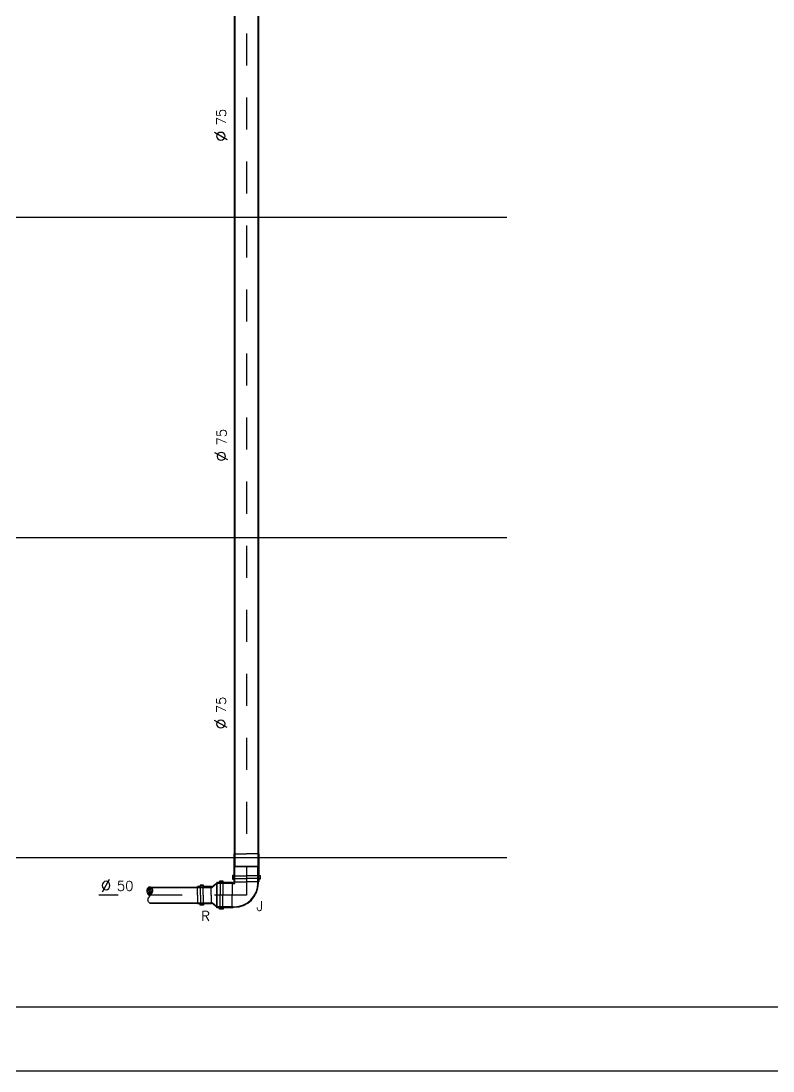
# Model space of a CAD drawing. Header units: millimetres. Extents: x -2485 to 3289, y -257 to 1952.
# Drawn here: x 38.964 to 41.313, y 0 to 3.28 of the extents above; entities that cross this region are included whole.
import ezdxf

# ---------------------------------------------------------------- set-up
doc = ezdxf.new("R2010")
doc.units = ezdxf.units.MM
doc.header["$LTSCALE"] = 0.3
doc.linetypes.add('HID', pattern=[0.37, 0.07, -0.1, 0.03, -0.1, 0.07])
for name, color, linetype in [('TEX', 11, 'Continuous'), ('TUB', 1, 'Continuous'), ('VISTAS', 1, 'Continuous')]:
    doc.layers.add(name, color=color, linetype=linetype)
doc.styles.add('ROMANS', font='romans.shx', dxfattribs={"height": 0.03})

# ---------------------------------------------------------------- blocks, each defined once
blk = doc.blocks.new('D')
at = {"layer": 'TEX', "color": 9, "style": 'ROMANS'}
blk.add_text('%%c', height=0.04, dxfattribs=at).set_placement((0.0018, -0.0037))
at = {"layer": 'TEX', "color": 9, "linetype": 'Continuous', "style": 'ROMANS'}
blk.add_attdef('N', (0.0529, 0), '', height=0.03, dxfattribs=at)
blk = doc.blocks.new('r75x50t')
at = {"layer": 'TUB', "color": 3}
for p, q in [((0, 0.0367), (0.0026, 0.0378)), ((0, 0.0367), (0, 0.0361)), ((0.0661, 0), (0.0661, 0.0254)), ((0.0661, 0), (0.0661, -0.0253)), ((0.091, 0), (0.091, 0.0254)), ((0.091, 0), (0.091, -0.0253)), ((0.099, 0), (0.099, 0.0254)), ((0.099, 0), (0.099, -0.0253)), ((0.1081, 0), (0.1081, 0.027)), ((0.1081, 0), (0.1081, -0.0269)), ((0, -0.0367), (0, -0.0361)), ((0, -0.0367), (0.0026, -0.0377))]:
    blk.add_line(p, q, dxfattribs=at)
at = {"layer": 'TUB', "color": 4, "linetype": 'Continuous'}
for p, q in [((0, 0.0361), (0.048, 0.0361)), ((0.0026, 0.0378), (0.0486, 0.0378)), ((0.048, 0.0361), (0.0631, 0.0238)), ((0.0486, 0.0378), (0.0638, 0.0254)), ((0.0645, 0.0238), (0.0631, 0.0238)), ((0.048, -0.0361), (0.0631, -0.0237)), ((0.0486, -0.0377), (0.0638, -0.0253)), ((0.0645, -0.0237), (0.0631, -0.0237)), ((0, -0.0361), (0.048, -0.0361)), ((0.0026, -0.0377), (0.0486, -0.0377))]:
    blk.add_line(p, q, dxfattribs=at)
at = {"layer": 'TUB', "color": 3, "linetype": 'Continuous'}
for p, q in [((0, 0.0361), (0, 0)), ((0.048, 0), (0.048, 0.0361)), ((0, -0.0361), (0, 0)), ((0.048, 0), (0.048, -0.0361))]:
    blk.add_line(p, q, dxfattribs=at)
at = {"layer": 'TUB', "color": 4}
for p, q in [((0.0638, 0.0254), (0.0654, 0.027)), ((0.0645, 0.0238), (0.0661, 0.0254)), ((0.0654, 0.027), (0.0894, 0.027)), ((0.0661, 0.0254), (0.091, 0.0254)), ((0.0894, 0.031), (0.1006, 0.031)), ((0.0894, 0.027), (0.0894, 0.031)), ((0.091, 0.0294), (0.099, 0.0294)), ((0.091, 0.0254), (0.091, 0.0294)), ((0.099, 0.0294), (0.099, 0.0254)), ((0.099, 0.0254), (0.1081, 0.0254)), ((0.1006, 0.031), (0.1006, 0.027)), ((0.1006, 0.027), (0.1081, 0.027)), ((0.0638, -0.0253), (0.0654, -0.0269)), ((0.0645, -0.0237), (0.0661, -0.0253)), ((0.0654, -0.0269), (0.0894, -0.0269)), ((0.0661, -0.0253), (0.091, -0.0253)), ((0.0894, -0.0269), (0.0894, -0.0309)), ((0.0894, -0.0309), (0.1006, -0.0309)), ((0.091, -0.0253), (0.091, -0.0293)), ((0.091, -0.0293), (0.099, -0.0293)), ((0.099, -0.0293), (0.099, -0.0253)), ((0.099, -0.0253), (0.1081, -0.0253)), ((0.1006, -0.0309), (0.1006, -0.0269)), ((0.1006, -0.0269), (0.1081, -0.0269))]:
    blk.add_line(p, q, dxfattribs=at)
blk = doc.blocks.new('B50')
at = {"layer": 'TUB', "color": 7}
for p, q in [((-0.0084, -0.0113), (0.0033, 0.0004)), ((-0.0018, 0.0003), (-0.0027, -0.0007)), ((-0.001, 0.0013), (-0.0018, 0.0003)), ((-0.0001, 0.0023), (-0.001, 0.0013)), ((0.0007, 0.0033), (-0.0001, 0.0023)), ((0, 0.0253), (0.0023, 0.023)), ((0.0037, 0), (0.0005, 0.0031)), ((0.0015, 0.0042), (0.0007, 0.0033)), ((0.0022, 0.0051), (0.0015, 0.0042)), ((0.0028, 0.0059), (0.0022, 0.0051)), ((0.0023, 0.023), (0.004, 0.0208)), ((0.0034, 0.0068), (0.0028, 0.0059)), ((0.004, 0.0076), (0.0034, 0.0068)), ((0.0061, -0.0029), (0.0037, 0)), ((0.004, 0.0208), (0.0051, 0.0189)), ((0.0045, 0.0085), (0.004, 0.0076)), ((0.0049, 0.0095), (0.0045, 0.0085)), ((0.0053, 0.0105), (0.0049, 0.0095)), ((0.0051, 0.0189), (0.0058, 0.0171)), ((0.0056, 0.0116), (0.0053, 0.0105)), ((0.0059, 0.0127), (0.0056, 0.0116)), ((0.0058, 0.0171), (0.0061, 0.0155)), ((0.0061, 0.0141), (0.0059, 0.0127)), ((0.0061, 0.0155), (0.0061, 0.0141)), ((-0.0087, -0.0134), (-0.0088, -0.0146)), ((-0.0088, -0.0146), (-0.0087, -0.0157)), ((-0.0086, -0.0123), (-0.0087, -0.0134)), ((-0.0087, -0.0157), (-0.0086, -0.0169)), ((-0.0086, -0.0168), (0.0057, -0.0024)), ((-0.0084, -0.0112), (-0.0086, -0.0123)), ((-0.0086, -0.0169), (-0.0084, -0.018)), ((-0.0082, -0.0101), (-0.0084, -0.0112)), ((-0.0084, -0.018), (-0.0081, -0.0191)), ((-0.0078, -0.0091), (-0.0082, -0.0101)), ((-0.0081, -0.0191), (-0.0076, -0.0201)), ((-0.0074, -0.008), (-0.0078, -0.0091)), ((-0.0076, -0.0201), (-0.0071, -0.0211)), ((-0.0069, -0.007), (-0.0074, -0.008)), ((-0.0073, -0.0207), (0.0078, -0.0056)), ((-0.0071, -0.0211), (-0.0064, -0.022)), ((-0.0064, -0.0059), (-0.0069, -0.007)), ((-0.0058, -0.0049), (-0.0064, -0.0059)), ((-0.0064, -0.022), (-0.0057, -0.0228)), ((-0.0051, -0.0039), (-0.0058, -0.0049)), ((-0.0057, -0.0228), (-0.0048, -0.0235)), ((-0.0043, -0.0028), (-0.0051, -0.0039)), ((-0.0048, -0.0235), (0.0093, -0.0094)), ((-0.0048, -0.0235), (-0.0039, -0.0241)), ((-0.0035, -0.0018), (-0.0043, -0.0028)), ((-0.0039, -0.0241), (-0.003, -0.0246)), ((-0.0027, -0.0007), (-0.0035, -0.0018)), ((-0.003, -0.0246), (-0.002, -0.025)), ((-0.002, -0.025), (-0.001, -0.0252)), ((-0.0012, -0.0252), (0.0097, -0.0144)), ((-0.001, -0.0252), (0, -0.0253)), ((0, -0.0253), (0.001, -0.0253)), ((0.001, -0.0253), (0.0019, -0.0252)), ((0.0019, -0.0252), (0.0028, -0.025)), ((0.0028, -0.025), (0.0036, -0.0246)), ((0.0036, -0.0246), (0.0044, -0.0242)), ((0.0044, -0.0242), (0.0051, -0.0237)), ((0.0051, -0.0237), (0.0058, -0.0232)), ((0.0058, -0.0232), (0.0065, -0.0226)), ((0.0078, -0.0055), (0.0061, -0.0029)), ((0.0065, -0.0226), (0.007, -0.022)), ((0.007, -0.022), (0.0076, -0.0213)), ((0.0076, -0.0213), (0.008, -0.0206)), ((0.0089, -0.0079), (0.0078, -0.0055)), ((0.008, -0.0206), (0.0084, -0.0198)), ((0.0084, -0.0198), (0.0088, -0.0189)), ((0.0088, -0.0189), (0.0091, -0.0178)), ((0.0095, -0.01), (0.0089, -0.0079)), ((0.0091, -0.0178), (0.0093, -0.0166)), ((0.0093, -0.0166), (0.0096, -0.0153)), ((0.0097, -0.012), (0.0095, -0.01)), ((0.0096, -0.0153), (0.0097, -0.0137)), ((0.0097, -0.0137), (0.0097, -0.012))]:
    blk.add_line(p, q, dxfattribs=at)
blk = doc.blocks.new('J90E75')
at = {"layer": 'TUB', "color": 4}
for p, q in [((0.0416, 0.0378), (0.0378, 0.0378)), ((0.0423, 0.0361), (0.0378, 0.0361)), ((0.0416, 0.0378), (0.0433, 0.0395)), ((0.0423, 0.0361), (0.044, 0.0378)), ((0.0433, 0.0395), (0.0721, 0.0395)), ((0.044, 0.0378), (0.0738, 0.0378)), ((0.0721, 0.0434), (0.0835, 0.0434)), ((0.0721, 0.0395), (0.0721, 0.0434)), ((0.0738, 0.0378), (0.0738, 0.0418)), ((0.0738, 0.0418), (0.0818, 0.0418)), ((0.0818, 0.0418), (0.0818, 0.0378)), ((0.0818, 0.0378), (0.092, 0.0378)), ((0.0835, 0.0434), (0.0835, 0.0395)), ((0.0835, 0.0395), (0.092, 0.0395)), ((-0.0378, -0.0378), (-0.0378, -0.0874)), ((-0.0361, -0.0378), (-0.0361, -0.09)), ((0.0423, -0.0361), (0.0361, -0.0361)), ((0.0361, -0.0361), (0.0361, -0.09)), ((0.0416, -0.0378), (0.0378, -0.0378)), ((0.0378, -0.0378), (0.0378, -0.0874)), ((0.0416, -0.0378), (0.0433, -0.0395)), ((0.0423, -0.0361), (0.044, -0.0378)), ((0.0433, -0.0395), (0.0721, -0.0395)), ((0.044, -0.0378), (0.0738, -0.0378)), ((0.0721, -0.0395), (0.0721, -0.0435)), ((0.0721, -0.0435), (0.0835, -0.0435)), ((0.0738, -0.0378), (0.0738, -0.0418)), ((0.0738, -0.0418), (0.0818, -0.0418)), ((0.0818, -0.0378), (0.092, -0.0378)), ((0.0818, -0.0418), (0.0818, -0.0378)), ((0.0835, -0.0395), (0.092, -0.0395)), ((0.0835, -0.0435), (0.0835, -0.0395))]:
    blk.add_line(p, q, dxfattribs=at)
at = {"layer": 'TUB', "color": 3}
for p, q in [((0.044, 0.0378), (0.044, 0)), ((0.0738, 0.0378), (0.0738, 0)), ((0.0818, 0.0378), (0.0818, 0)), ((0.092, 0.0395), (0.092, 0)), ((0.044, -0.0378), (0.044, 0)), ((0.0738, -0.0378), (0.0738, 0)), ((0.0818, -0.0378), (0.0818, 0)), ((0.092, -0.0395), (0.092, 0)), ((-0.0367, -0.09), (-0.0378, -0.0874)), ((-0.0367, -0.09), (-0.0361, -0.09)), ((0.0367, -0.09), (0.0361, -0.09)), ((0.0367, -0.09), (0.0378, -0.0874))]:
    blk.add_line(p, q, dxfattribs=at)
at = {"layer": 'TUB', "color": 3, "linetype": 'Continuous'}
for q in [(-0.0361, -0.09), (0.0361, -0.09)]:
    blk.add_line((0, -0.09), q, dxfattribs=at)
at = {"layer": 'TUB', "color": 4}
for radius in [0.0755, 0.0738]:
    blk.add_arc((0.0378, -0.0378), radius, 90, 180, dxfattribs=at)
blk = doc.blocks.new('l75')
at = {"layer": 'TUB', "color": 4}
for p, q in [((-0.039, 0.0385), (-0.0373, 0.0394)), ((0, 0.0377), (-0.039, 0.0377)), ((-0.0373, 0.0394), (0.0281, 0.0394)), ((0, 0.0377), (0.0298, 0.0377)), ((0.0281, 0.0434), (0.0395, 0.0434)), ((0.0281, 0.0394), (0.0281, 0.0434)), ((0.0298, 0.0417), (0.0378, 0.0417)), ((0.0298, 0.0377), (0.0298, 0.0417)), ((0.0378, 0.0417), (0.0378, 0.0377)), ((0.0378, 0.0377), (0.048, 0.0377)), ((0.0395, 0.0434), (0.0395, 0.0394)), ((0.0395, 0.0394), (0.048, 0.0394)), ((0, -0.0378), (-0.039, -0.0378)), ((-0.039, -0.0386), (-0.0373, -0.0395)), ((-0.0373, -0.0395), (0.0281, -0.0395)), ((0, -0.0378), (0.0298, -0.0378)), ((0.0281, -0.0395), (0.0281, -0.0435)), ((0.0281, -0.0435), (0.0395, -0.0435)), ((0.0298, -0.0378), (0.0298, -0.0418)), ((0.0298, -0.0418), (0.0378, -0.0418)), ((0.0378, -0.0418), (0.0378, -0.0378)), ((0.0378, -0.0378), (0.048, -0.0378)), ((0.0395, -0.0435), (0.0395, -0.0395)), ((0.0395, -0.0395), (0.048, -0.0395))]:
    blk.add_line(p, q, dxfattribs=at)
at = {"layer": 'TUB', "color": 3}
for p, q in [((-0.039, 0.0385), (-0.039, 0)), ((0, 0.0377), (0, 0)), ((0.0298, 0.0377), (0.0298, 0)), ((0.0378, 0.0377), (0.0378, 0)), ((0.048, 0.0394), (0.048, 0)), ((-0.039, -0.0386), (-0.039, 0)), ((0, -0.0378), (0, 0)), ((0.0298, -0.0378), (0.0298, 0)), ((0.0378, -0.0378), (0.0378, 0)), ((0.048, -0.0395), (0.048, 0))]:
    blk.add_line(p, q, dxfattribs=at)

msp = doc.modelspace()

# ---------------------------------------------------------------- linework, layer by layer
at = {"color": 12, "linetype": 'Continuous'}
msp.add_line((33.74, 0.2), (49.66, 0.2), dxfattribs=at)
at = {"color": 4, "linetype": 'Continuous'}
msp.add_line((33.24, 0), (49.86, 0), dxfattribs=at)
at = {"layer": 'TEX', "linetype": 'Continuous'}
for p, q in [((34.125186, 2.666663), (40.481672, 2.666663)), ((34.125186, 1.666663), (40.481672, 1.666663)), ((34.125186, 0.666663), (40.481672, 0.666663))]:
    msp.add_line(p, q, dxfattribs=at)
at = {"layer": 'TUB', "linetype": 'HID'}
for p, q in [((39.668391, 5.040867), (39.668391, 0.549189)), ((39.668391, 0.549189), (39.207188, 0.549189))]:
    msp.add_line(p, q, dxfattribs=at)
at = {"layer": 'TUB', "color": 4}
for p, q in [((39.630641, 4.989559), (39.630641, 0.639189)), ((39.632341, 4.989559), (39.632341, 0.639189)), ((39.704441, 4.989559), (39.704441, 0.639189)), ((39.706141, 4.989559), (39.706141, 0.639189)), ((39.36722, 0.574539), (39.558287, 0.574539)), ((39.36722, 0.572939), (39.558287, 0.572939)), ((39.36722, 0.525439), (39.558287, 0.525439)), ((39.36722, 0.523839), (39.558287, 0.523839))]:
    msp.add_line(p, q, dxfattribs=at)

# ---------------------------------------------------------------- block references
at = {"layer": 'TUB', "linetype": 'HID', "rotation": 90}
for p in [(39.604797, 2.901022), (39.606497, 1.901022), (39.604797, 1.064679)]:
    msp.add_blockref('D', p, dxfattribs=at).add_auto_attribs({'N': '75'})
at = {"layer": 'TUB', "linetype": 'HID'}
msp.add_blockref('D', (39.21125, 0.563166), dxfattribs=at).add_auto_attribs({'N': '50'})
at = {"layer": 'TUB', "rotation": 180}
msp.add_blockref('B50', (39.36722, 0.549189), dxfattribs=at)
at = {"layer": 'TUB', "linetype": 'HID', "rotation": 180}
msp.add_blockref('r75x50t', (39.624391, 0.549189), dxfattribs=at)
at = {"layer": 'VISTAS', "linetype": 'HID'}
for name, p, rotation in [('l75', (39.668391, 0.639189), 270), ('J90E75', (39.668391, 0.549189), 180)]:
    msp.add_blockref(name, p, dxfattribs=dict(at, rotation=rotation))

# ---------------------------------------------------------------- texts
at = {"layer": 'TEX', "color": 9, "style": 'ROMANS'}
for s, p in [('J', (39.700045, 0.50035)), ('R', (39.527709, 0.469035))]:
    msp.add_text(s, height=0.03, dxfattribs=at).set_placement(p)

doc.saveas('drawing.dxf')
